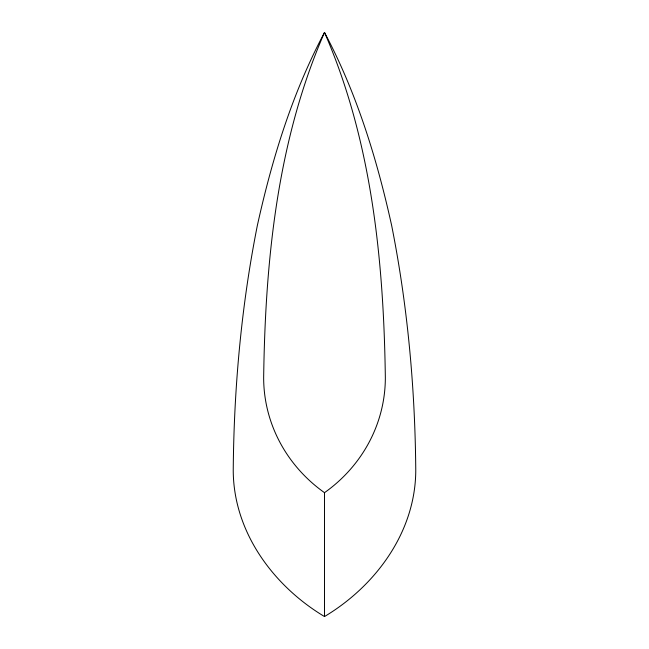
<?xml version="1.0" encoding="UTF-8"?>
<svg xmlns="http://www.w3.org/2000/svg" width="649" height="649" viewBox="0 0 649 649"><rect width="100%" height="100%" fill="white"/><g stroke="black" fill="none" stroke-linecap="round" stroke-linejoin="round"><path stroke-width="0.97" d="M324.5 616.55C375.771 585.86 415.49 531.945 415.766 470.525C415.1 388.337 407.694 306.287 391.68 225.633C376.931 158.859 356.715 93.026 324.5 32.45C292.285 93.026 272.069 158.859 257.32 225.633C241.306 306.287 233.9 388.337 233.234 470.525C233.51 531.945 273.229 585.86 324.5 616.55L324.5 492.68A152.109 143.818 0 0 1 263.656 377.621C265.303 260.598 277.228 140.744 324.5 32.45C371.772 140.744 383.697 260.598 385.344 377.621A152.109 143.818 0 0 1 324.5 492.68"/></g></svg>
